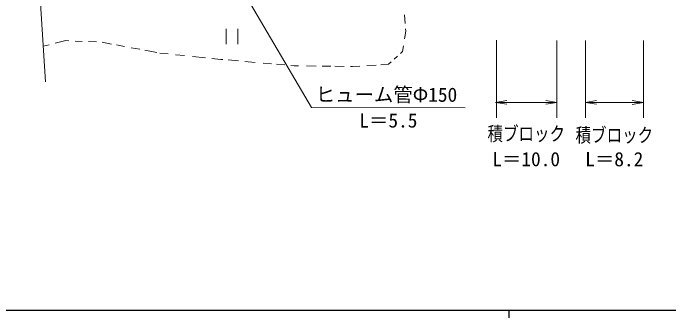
# Model space of a CAD drawing. Units: millimetres, scale not verified. Extents: x 40000 to 680000, y 20000 to 380000.
# Drawn here: x 104087 to 188650, y 204000 to 243288 of the extents above; entities that cross this region are included whole.
import ezdxf
from ezdxf.enums import TextEntityAlignment as Align

# ---------------------------------------------------------------- set-up
doc = ezdxf.new("R2010")
doc.units = ezdxf.units.MM
doc.header["$LTSCALE"] = 1000
for name, color, linetype, lineweight in [('M-BGD', 7, 'Continuous', 13), ('M-BMK-SRVR', 3, 'Continuous', 13), ('M-STR-STR3', 7, 'Continuous', 13), ('M-TTL-BAND', 7, 'Continuous', 25)]:
    doc.layers.add(name, color=color, linetype=linetype, lineweight=lineweight)
doc.styles.add('ＭＳ ゴシック', font='')
doc.styles.get('ＭＳ ゴシック').set_extended_font_data('MS Gothic')

# ---------------------------------------------------------------- blocks, each defined once
blk = doc.blocks.new('open_arrow')
at = {"color": 0, "linetype": 'Continuous', "lineweight": -2}
blk.add_lwpolyline([(7.5, 1.25), (0, 0), (7.5, -1.25)], dxfattribs=at)

msp = doc.modelspace()

# ---------------------------------------------------------------- linework, layer by layer
at = {"layer": 'M-BGD'}
for p, q in [((154657, 241937), (154576, 243082)), ((131578, 239267), (131580, 241267)), ((133080, 241265), (133078, 239265)), ((154726, 240959), (154703, 241281)), ((154575, 239979), (154726, 240959)), ((109513, 239403), (110892, 239742)), ((110892, 239742), (111254, 239726)), ((112069, 239690), (112992, 239649)), ((113798, 239614), (114845, 239567)), ((115556, 239536), (116781, 239307)), ((107981, 239026), (108751, 239215)), ((117427, 239186), (118436, 238997)), ((119313, 238833), (120448, 238620)), ((121066, 238505), (122638, 238210)), ((154319, 238323), (154436, 239085)), ((122990, 238145), (124091, 238030)), ((125043, 237931), (126176, 237814)), ((127216, 237706), (128893, 237532)), ((153229, 237356), (153648, 237728)), ((154026, 238063), (154319, 238323)), ((129705, 237448), (130864, 237327)), ((130864, 237327), (131131, 237304)), ((131812, 237245), (133170, 237128)), ((133954, 237060), (135299, 236944)), ((136334, 236854), (137411, 236761)), ((152492, 236702), (152830, 237002)), ((138061, 236705), (139145, 236611)), ((139909, 236545), (140326, 236509)), ((140326, 236509), (140872, 236501)), ((141912, 236487), (143146, 236469)), ((143955, 236457), (145072, 236442)), ((145572, 236434), (146768, 236417)), ((147614, 236405), (147862, 236402)), ((147862, 236402), (148804, 236463)), ((149689, 236520), (150888, 236598)), ((151504, 236638), (152492, 236702))]:
    msp.add_line(p, q, dxfattribs=at)
at = {"layer": 'M-BMK-SRVR'}
msp.add_line((106961, 254698), (108279, 234445), dxfattribs=at)
at = {"layer": 'M-STR-STR3'}
for p, q in [((142579, 231113), (128949, 254288)), ((166427, 239784), (166419, 229784)), ((174220, 239778), (174213, 229778)), ((177882, 229776), (177890, 239776)), ((185364, 239770), (185356, 229770)), ((174214, 231778), (166307, 231784)), ((185358, 231770), (177884, 231776)), ((162397, 231098), (142579, 231113))]:
    msp.add_line(p, q, dxfattribs=at)
at = {"layer": 'M-TTL-BAND'}
for p, q in [((40000, 205000), (579000, 205000)), ((168000, 205000), (168000, 204000))]:
    msp.add_line(p, q, dxfattribs=at)

# ---------------------------------------------------------------- block references
at = {"layer": 'M-STR-STR3', "xscale": 193, "yscale": 193}
for p in [(166307, 231784), (177884, 231776)]:
    msp.add_blockref('open_arrow', p, dxfattribs=at)
at = {"layer": 'M-STR-STR3', "xscale": 193, "yscale": 193, "rotation": 180}
for p in [(174214, 231778), (185358, 231770)]:
    msp.add_blockref('open_arrow', p, dxfattribs=at)

# ---------------------------------------------------------------- texts
at = {"layer": 'M-STR-STR3', "style": 'ＭＳ ゴシック'}
for s, p in [('ヒューム管Φ150', (143114, 232787)), ('L＝5.5', (148737, 229459)), ('L＝10.0', (165880, 224471)), ('L＝8.2', (177865, 224462))]:
    msp.add_text(s, height=1833, rotation=359.956, dxfattribs=at).set_placement(p, align=Align.MIDDLE_LEFT)
at = {"layer": 'M-STR-STR3', "style": 'ＭＳ ゴシック', "width": 0.8}
for p in [(165258, 227744), (176618, 227565)]:
    msp.add_text('積ブロック', height=1833, rotation=359.956, dxfattribs=at).set_placement(p, align=Align.MIDDLE_LEFT)

doc.saveas('drawing.dxf')
